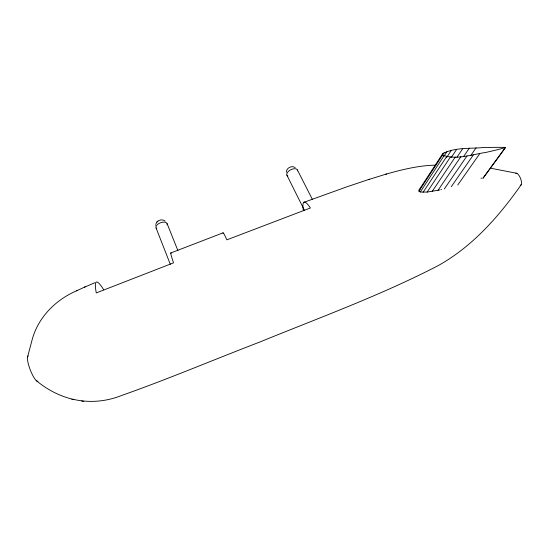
<?xml version="1.0" encoding="UTF-8"?>
<svg xmlns="http://www.w3.org/2000/svg" width="549" height="549" viewBox="0 0 549 549"><rect width="100%" height="100%" fill="white"/><g stroke="black" fill="none" stroke-linecap="round" stroke-linejoin="round"><path stroke-width="0.82" d="M482.948 178.157L505.43 147.393L499.158 147.345A1914.438 965.766 72.9 0 0 482.777 147.578C469.47 148.834 454.593 147.173 442.597 153.83L442.521 155.003C456.15 160.363 471.811 154.447 485.783 152.437A494.69 250.522 19.1 0 0 500.187 148.978L505.526 147.544L483.038 178.301M286.31 172.228C286.352 167.98 291.649 165.132 295.177 167.548M442.597 153.83L419.12 189.892L418.942 191.162L420.294 192.006L427.129 192.081L439.612 189.968M155.642 225.344L155.738 224.719M27.601 356.843L32.377 338.843C38.746 316.526 56.286 299.377 77.313 290.462M155.937 223.841C157.083 220.06 162.202 218.591 165.208 221.11M418.942 191.162L444.148 152.629M420.294 192.006L443.873 156.005M443.798 156.486L447.092 151.462M423.08 192.308L446.543 156.705M446.653 157.433L451.299 150.392M427.129 192.081L450.406 157.062M451.408 157.234L456.576 149.486M432.207 191.395L455.265 157.055M456.953 157.234L462.663 148.758M438.033 190.318L460.879 156.664M463.596 156.54L469.278 148.216M444.326 188.952L467 155.923M470.781 155.511L476.086 147.832M451.292 186.694L473.362 154.914M457.742 185.013L479.702 153.72M521.269 184.622C498.945 216.478 472.257 246.81 437.793 265.826C380.231 295.568 319.182 317.761 259.293 342.233C213.431 359.815 168.193 379.084 121.851 395.39C92.108 407.283 60.692 401.058 36.186 380.512M156.939 222.029L157.817 221.158M419.12 189.892L420.211 188.918M84.491 287.168L94.881 282.735M76.565 290.819L85.198 286.832M170.766 252.986L223.018 232.851M303.741 202.375L347.318 186.66L369.374 179.276M385.467 174.349L386.62 173.978C402.623 169.463 418.976 165.469 435.686 165.132M368.297 179.619L386.62 173.978M441.581 189.535L440.799 189.707M481.734 178.171L480.958 178.178M491.087 168.296L516.856 173.312M71.823 399.295L73.765 399.645M81.698 401.031L83.764 401.408M297.407 169.957L312.463 199.568M286.88 175.138L304.462 210.363M167.109 223.628L177.917 250.632M156.026 227.856L170.307 264.316M156.774 228.748A5.929 3.157 -20.9 0 1 160.445 222.77A5.929 3.157 -20.9 0 1 167.136 224.795M287.896 176.078A5.867 3.109 -27.1 0 1 290.524 169.867A5.867 3.109 -27.1 0 1 297.537 170.89M515.772 173.264A6.471 2.416 68.2 0 1 520.678 178.789A6.471 2.416 68.2 0 1 520.205 185.301M223.024 233.291A57.563 1.887 68.7 0 1 226.867 239.844L310.432 207.975A56.609 7.514 68.6 0 0 303.329 210.493M103.686 289.803A57.693 7.158 69 0 0 96.274 292.926L173.525 262.854A57.762 1.839 68.8 0 1 171.213 253.315M38.011 381.246A13.581 3.102 69.1 0 1 30.264 369.896A13.581 3.102 69.1 0 1 28.253 355.91"/></g></svg>
